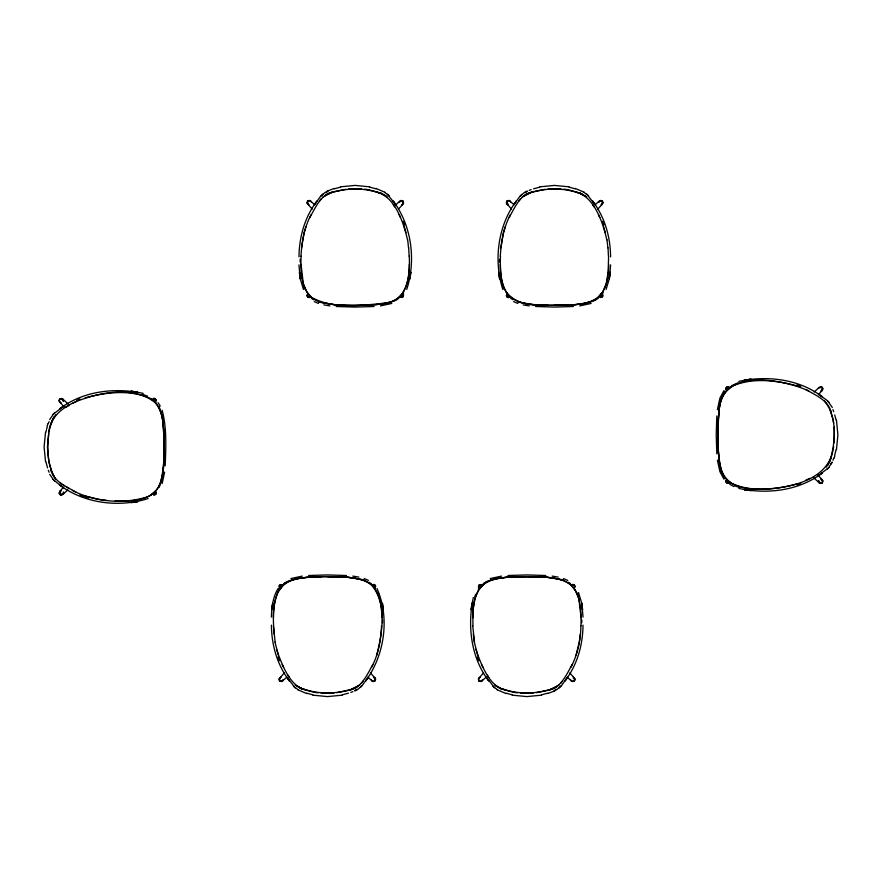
<?xml version="1.0" encoding="UTF-8"?>
<svg xmlns="http://www.w3.org/2000/svg" width="882" height="882" viewBox="0 0 882 882"><rect width="100%" height="100%" fill="white"/><g stroke="black" fill="none" stroke-linecap="round" stroke-linejoin="round"><path stroke-width="1.32" d="M300.167 261.954L300.189 259.253M301.126 256.177C300.354 272.218 300.751 294.797 318.634 301.589C336.582 306.738 355.589 305.326 374.045 304.885M382.479 622.747L382.512 620.046M499.488 261.954L499.521 259.253M500.447 256.177C500.105 269.33 499.763 284.225 508.352 295.117C501.582 286.496 500.634 274.864 500.359 264.225M581.029 625.779C581.128 609.804 581.304 587.214 563.366 580.411C545.418 575.262 526.4 576.674 507.955 577.115M581.8 622.747L581.833 620.046M403.416 203.047L402.049 200.589L399.469 202.143M602.748 203.047L601.37 200.589L598.801 202.143M279.043 678.886L279.561 681.069L281.744 681.577L286.749 677.299M307.223 294.875L307.686 296.826L309.648 297.289M375.445 587.125L374.982 585.174L373.02 584.711M506.544 294.875L507.018 296.826L508.98 297.289M574.777 587.125L574.303 585.174L572.341 584.711M155.949 401.012L154.593 398.543L152.575 399.138L154.582 400.56M725.809 480.712L725.765 481.892L727.319 483.446L729.546 482.785M822.708 388.378L821.164 390.947M63.361 492.277L62.898 494.438L61.839 495.056L60.66 495.1L59.116 493.545L59.789 491.307L63.427 487.349M63.537 493.391L63.592 492.189M273.464 617.775C273.464 603.905 276.011 585.769 291.06 580.411C309.009 575.262 328.027 576.674 346.472 577.115M472.796 617.775C472.851 603.916 475.222 585.67 490.381 580.411C508.341 575.251 527.348 576.685 545.804 577.115M307.289 296.109L307.333 295.25M375.346 586.751L375.379 585.891M409.347 264.291C409.391 278.194 406.657 296.242 391.608 301.589C373.659 306.749 354.641 305.315 336.196 304.885M506.61 296.109L506.654 295.25M574.667 586.751L574.711 585.891M608.679 264.291C608.679 278.183 606.044 296.297 590.94 301.589C572.98 306.738 553.973 305.326 535.517 304.885M155.838 400.626L155.486 399.039L153.159 399.138M726.129 481.153L727.374 483.237L729.381 482.641M59.425 493.655L60.671 491.594M165.199 465.795C165.827 447.295 167.018 428.266 162.112 410.229M716.812 415.984L716.217 434.903L716.812 453.822M822.608 388.201L821.363 390.263M271.38 617.091C271.777 607.29 272.792 597.015 278.117 588.514M610.62 264.909L609.297 278.8L606.11 289.384M298.987 256.86C299.152 236.905 304.786 216.972 317.002 201.019L314.455 204.878L320.375 196.565L325.182 192.342M583.013 625.14C582.848 645.095 577.203 665.028 564.987 680.981L567.534 677.122L561.625 685.435L556.818 689.658M300.971 256.221C301.798 241.9 304.246 227.38 311.148 214.635M381.542 625.823C381.002 640.145 378.356 654.631 371.52 667.365M500.292 256.221C501.13 241.9 503.567 227.38 510.48 214.635M580.874 625.823C580.764 640.222 577.611 654.609 570.841 667.365M834.218 442.742L834.218 427.064M309.02 295.117L311.533 297.499L306.925 292.085L303.298 283.574L301.038 264.225M381.785 617.709C381.906 603.784 378.94 585.714 364.046 580.411C346.086 575.251 327.079 576.685 308.623 577.115M575.075 589.915L570.456 584.501L575.13 589.804L578.801 598.349L581.106 617.709M322.878 197.006L333.043 191.89L345.976 189.266M359.79 684.994L349.636 690.11L336.703 692.734M522.199 197.006L532.364 191.89L545.297 189.266M559.111 684.994L548.957 690.11L536.024 692.734M301.534 247.875L304.058 232.65L305.999 226.575M330.629 193.015L333.043 191.89C320.607 194.503 315.613 207.601 309.78 217.501M352.039 688.985L349.636 690.11C361.719 687.651 367.188 674.454 372.899 664.499M500.855 247.875L503.379 232.65L505.32 226.575M529.95 193.015L532.364 191.89C519.928 194.503 514.945 207.601 509.101 217.501M551.371 688.985L548.957 690.11C561.04 687.651 566.509 674.454 572.22 664.499M580.301 634.147L579.265 642.162L576.001 655.425M328.589 193.808L330.673 192.64M351.995 689.36L354.079 688.192M527.91 193.808L529.994 192.64M551.327 689.36L553.411 688.192M719.712 404.926C717.187 424.749 717.187 445.057 719.712 464.88M164.614 472.135L162.167 483.512M717.408 409.634L719.866 398.256L723.924 390.671M45.511 432.323L44.1 446.965L45.533 461.606M836.478 449.544L837.9 434.903L836.478 420.262M48.764 432.687L47.441 446.965L48.786 461.242M833.225 449.181L833.688 446.667M324.587 195.892L326.616 194.371M356.052 687.629L358.081 686.108M523.908 195.892L525.948 194.371M555.373 687.629L557.413 686.108M159.135 487.382C165.243 472.642 163.699 456.192 164.008 440.592C163.236 428.035 164.151 413.856 156.158 403.295C134.34 385.467 100.449 391.84 76.161 401.597C61.828 407.605 48.598 418.311 48.631 435.19C46.746 449.908 47.628 466.413 55.731 479.202M373.648 586.883L371.135 584.501C387.529 603.52 382.248 633.022 376.669 655.425M808.662 390.935C783.227 379.194 722.358 367.474 719.172 409.678C717.672 430.162 716.327 451.375 721.719 471.396C727 486.5 745.125 489.135 759.016 489.135C783.073 489.157 821.186 482.851 831.053 457.03C835.717 438.927 836.764 416.161 824.494 400.946M48.995 431.419L51.321 422.511L55.676 414.716M832.994 450.437L830.668 459.346L826.302 467.14M473.347 597.522C467.262 625.724 470.867 657.553 488.76 680.981L486.214 677.122L494.78 688.015M45.875 432.235L46.415 430.041M836.114 449.633L834.747 454.858M719.91 403.724L721.222 398.466M46.68 428.95L47.231 427.009M47.11 426.138L47.86 423.746M834.129 458.111L834.868 455.729M52.115 420.482L54.199 416.513M829.863 461.374L827.779 465.354M474.792 596.706L475.696 594.303M406.778 289.384C416.072 260.278 411.762 225.781 393.229 201.019L395.786 204.878L387.22 193.985M48.256 423.691L49.072 421.64M832.917 460.228L833.722 458.177M721.641 397.451L724.949 391.211M506.246 292.085C521.89 311.467 551.459 303.695 573.366 304.885M311.555 297.344C333.859 309.758 361.918 305.326 386.371 302.978C408.146 299.957 410.097 274.07 409.27 256.221M602.649 292.085L598.029 297.499L602.649 292.085L606.276 283.574L608.183 271.656L608.591 256.221M478.672 589.915L483.292 584.501L478.672 589.915L474.946 598.349L472.995 610.278L472.884 625.823M153.236 494.218L155.563 494.306L155.916 492.729L154.67 494.813L152.652 494.218M403.35 296.109L400.99 297.289M279.318 585.891L281.678 584.711M506.61 201.813L506.654 202.662L507.911 200.589L509.917 201.195M602.671 296.109L600.311 297.289M478.639 585.891L481.01 584.711M571.404 680.805L573.41 681.411L574.667 679.338M573.576 681.312L574.711 680.187M155.563 494.306L156.015 492.343M403.449 295.933L402.225 297.223L400.615 296.727M279.219 586.067L280.443 584.777L282.053 585.273M507.018 201.085L507.745 200.688L506.544 203.047L508.043 204.58M602.781 295.933L601.546 297.223L599.947 296.727M478.54 586.067L479.775 584.777L481.374 585.273M574.303 680.915L574.777 678.953L573.311 677.2M307.631 293.761L306.98 295.988L308.535 297.532L309.714 297.499M284.225 672.889L279.252 678.953L280.619 681.411L283.199 679.857M506.963 293.761L506.301 295.988L507.856 297.532L509.035 297.499M375.037 588.239L375.699 586.012L374.133 584.468L372.954 584.501M483.545 672.889L478.375 678.886L478.893 681.069L481.065 681.577L486.081 677.299M478.573 678.953L480.073 677.42M574.358 588.239L575.02 586.012L573.465 584.468L572.286 584.501M155.519 402.126L156.191 399.888L154.648 398.333L153.468 398.377M402.865 203.422L403.317 202.662M279.362 679.338L279.815 678.578M726.581 479.83L725.985 481.837L728.058 483.093M818.606 394.508L822.884 389.502L822.377 387.319L820.194 386.801M482.52 679.857L481.01 681.367L478.54 680.011M399.237 202.099L400.924 200.423L403.107 200.931L403.625 203.114L401.916 204.58M282.791 680.948L283.431 679.901M598.569 202.099L600.245 200.423L602.428 200.931L602.946 203.114L601.248 204.58M482.123 680.948L482.752 679.901M818.496 388.466L820.26 387L822.222 387.474L819.885 387.562M49.679 419.556L52.622 415.345M832.299 462.311L829.345 466.512M62.622 493.545L61.398 494.747L59.822 494.383L59.37 492.421L60.88 490.899M830.612 464.175L831.902 462.201M114.958 501.053C130.977 501.505 153.468 501.329 160.193 483.38C165.728 463.37 164.206 442.18 163.016 421.684M796.733 385.787C775.686 380.197 751.387 377.264 731.112 386.658C716.096 397.506 718.929 418.63 717.948 434.903C718.918 451.11 716.085 472.598 731.222 483.104C751.475 492.685 775.73 489.521 796.733 484.02M279.351 589.915C294.544 572.131 276.264 591.965 277.301 593.652C272.24 606.485 273.166 620.663 274.126 634.147M364.266 189.266C368.037 188.649 395.202 197.777 374.2 191.449C360.716 187.932 346.35 188.329 332.999 192.254M563.598 189.266C567.358 188.649 594.534 197.777 573.521 191.449C560.037 187.932 545.671 188.329 532.32 192.254M318.402 692.734C314.631 693.351 287.466 684.223 308.468 690.551C321.952 694.068 336.318 693.671 349.669 689.746M517.723 692.734C513.963 693.351 486.787 684.223 507.8 690.551C521.284 694.068 535.65 693.671 549.001 689.746M401.442 295.922L403.713 292.857M278.955 589.143L281.226 586.078M600.763 295.922L603.045 292.857M478.276 589.143L480.558 586.078M319.46 200.953L321.169 198.814M518.792 200.953L520.49 198.814M361.51 683.186L363.208 681.047M560.831 683.186L562.529 681.047M398.443 209.111L403.008 204.161L401.96 204.8M597.776 209.111L602.329 204.161L601.281 204.8M72.412 490.458C95.024 502.145 122.741 504.306 146.996 497.051C164.118 490.381 163.479 468.529 163.997 453.15C162.95 434.991 167.315 411.166 150.844 398.631C130.569 389.249 106.27 392.203 85.223 397.815M53.218 414.275L63.537 406.282L59.678 408.84C83.095 390.924 114.925 387.297 143.127 393.361M524.503 192.342L519.696 196.565L513.776 204.878L516.334 201.019C497.801 225.781 493.49 260.278 502.784 289.384M357.497 689.658L362.293 685.435L368.213 677.122L365.666 680.981C384.585 655.139 390.02 617.863 376.989 588.514M52.655 414.86L54.64 412.765M738.829 488.43C767.031 494.515 798.86 490.91 822.289 473.017L818.43 475.563L828.76 467.592M827.327 469.103L829.323 467.008M150.822 495.078L156.07 490.447M731.222 386.702L725.963 391.332M323.021 193.985L320.927 195.98M558.979 688.015L561.073 686.02M520.248 195.98L521.758 194.547M360.242 687.453L361.741 686.02M62.898 494.438L67.837 489.874M395.919 204.701L399.877 201.052M595.24 204.701L599.198 201.052M814.196 391.972L819.146 387.418M727.385 388.576L729.425 387.066M598.018 297.344C585.582 306.418 569.011 304.577 554.447 305.37M283.982 584.656C294.522 576.608 308.711 577.501 321.28 576.707M483.303 584.656C495.739 575.582 512.31 577.412 526.874 576.641C541.449 577.412 558.008 575.582 570.445 584.656M325.855 192.695L327.828 191.405M525.176 192.695L527.149 191.405M354.851 690.595L356.824 689.305M554.172 690.595L556.145 689.305M398.818 298.359L395.621 300.409L387.606 303.066M598.139 298.359L594.953 300.409L586.938 303.066M283.861 583.641L287.047 581.591L295.062 578.934M483.182 583.641L486.368 581.591L494.383 578.934M325.634 192.309L327.718 191.008M524.955 192.309L527.039 191.008M354.961 690.992L357.045 689.691M554.282 690.992L556.366 689.691M326.538 194.746L328.644 193.445M525.87 194.746L527.965 193.445M354.024 688.555L356.13 687.254M553.356 688.555L555.451 687.254M279.815 678.004L280.752 677.42M279.671 677.839L280.719 677.2M478.992 677.839L480.04 677.2M59.789 491.307L60.836 490.668M821.197 391.178L822.256 390.55M65.466 407.495L68.95 405.422M62.732 494.295L59.822 494.383M62.071 399.215L62.545 399.954L61.321 398.763L59.744 399.116L59.292 401.09M60.472 398.719L59.744 399.116L62.655 399.215L63.284 401.222M308.413 200.688L307.223 203.047L308.722 204.58M374.255 681.312L375.445 678.953L373.946 677.42M731.443 385.776L738.014 382.821M72.346 403.438L76.161 401.597M805.806 480.249L809.621 478.408M327.321 191.074L334.289 188.439M554.679 690.926L547.7 693.561M76.712 400.395L79.909 398.929M529.123 190.391L531.173 189.586M350.827 692.414L352.877 691.609M148.121 498.55C119.026 507.856 84.529 503.578 59.744 485.067L63.603 487.614M796.953 484.791L800.768 483.38M334.201 188.836L340.397 187.193M533.533 188.836L539.718 187.193M348.467 693.164L342.271 694.807M547.788 693.164L541.603 694.807M391.762 303.441L380.385 305.9M591.094 303.441L579.706 305.9M290.906 578.559L302.283 576.1M490.227 578.559L501.615 576.1M738.829 381.377C767.031 375.291 798.86 378.896 822.289 396.79L818.43 394.243L826.743 400.163M150.745 398.675L153.777 400.781M728.19 480.999L731.222 483.104M340.474 186.83L355.115 185.407L369.756 186.83M539.806 186.83L554.447 185.407L569.088 186.83M342.194 695.17L327.553 696.593L312.912 695.17M541.515 695.17L526.874 696.593L512.233 695.17M386.294 303.397L375.291 304.775M585.615 303.397L574.623 304.775M296.374 578.603L307.377 577.225M495.695 578.603L506.698 577.225M50.924 424.837L52.49 420.427M831.053 457.03L829.488 461.429M156.004 403.306L153.644 400.814M725.963 478.474L728.323 480.966M348.588 188.991L361.653 188.991M547.909 188.991L560.985 188.991M334.091 693.009L321.015 693.009M533.412 693.009L520.336 693.009M308.413 297.223L309.273 297.179L307.686 296.837M507.745 297.223L508.594 297.179L507.007 296.837M374.045 306.495L355.115 307.079L336.196 306.495M573.366 306.495L554.447 307.079L535.517 306.495M308.634 575.505L327.553 574.921L346.472 575.505M507.955 575.505L526.874 574.921L545.793 575.505M374.255 584.777L373.406 584.821L374.982 585.163M573.576 584.777L572.727 584.821L574.303 585.163M60.549 494.78L61.398 494.747M820.635 387.11L821.495 387.077M116.556 391.994L120.602 391.95M327.553 576.641C342.117 577.39 358.687 575.593 371.124 584.656M820.26 483.204L822.222 482.73L822.674 480.767M728.499 386.801L726.316 387.319L725.809 389.502M728.433 387.011L726.47 387.474L726.018 389.436M153.545 494.978L155.717 494.46L156.224 492.277M548.163 305.293C534.768 304.488 518.043 305.404 508.374 294.985M600.245 297.499L602.428 296.991L602.946 294.808M400.924 297.499L403.107 296.991L403.625 294.808M481.065 584.501L478.893 585.009L478.375 587.192M281.744 584.501L279.561 585.009L279.043 587.192M820.635 483.093L822.222 482.741L822.564 481.153M728.058 387.11L726.47 387.474L726.129 389.05M401.365 297.179L402.225 297.223M534.272 304.775L518.01 302.085M334.94 304.775L318.678 302.085M547.049 577.225L563.311 579.915M347.728 577.225L363.99 579.915M50.958 469.081L49.017 462.499M831.053 412.776L832.994 419.369M133.325 392.6L137.195 393.074M746.051 488.882L748.631 489.201M51.729 471.451L50.594 469.037C53.229 481.473 66.326 486.456 76.227 492.288M830.293 410.406L831.417 412.82C828.496 400.494 815.795 395.257 805.806 389.557M106.59 500.348L98.564 499.311L85.3 496.059M52.523 473.491L54.607 477.493M523.147 304.885L529.178 305.9M323.815 304.885L329.857 305.9M552.143 576.1L558.174 577.115M352.811 576.1L358.853 577.115M606.838 239.838C602.946 222.683 594.347 196.962 576.563 192.254M407.517 239.838C403.625 222.683 395.026 196.962 377.242 192.254M475.817 649.35C481.131 664.014 488.882 686.262 504.758 689.746M276.496 649.35C281.81 664.014 289.55 686.262 305.426 689.746M569.166 187.193L575.362 188.836M369.845 187.193L376.041 188.836M512.155 694.807L505.959 693.164M312.823 694.807L306.638 693.164M85.091 496.82L88.873 497.911M575.273 188.439L584.38 192.342M375.941 188.439L385.059 192.342M506.048 693.561L496.93 689.658M306.727 693.561L297.609 689.658M580.973 193.808L584.975 195.892L578.89 192.64M381.652 193.808L385.655 195.892L379.569 192.64M500.348 688.192L496.346 686.108L502.431 689.36M301.016 688.192L297.013 686.108L303.099 689.36M79.986 494.945L83.812 496.346M796.953 385.015L800.768 386.426M142.752 394.353L147.548 396.15M734.419 485.64L739.204 487.437M513.578 301.611L517.8 303.441M314.257 301.611L318.468 303.441M563.521 578.559L567.743 580.389M364.2 578.559L368.422 580.389M729.811 484.339L733.923 486.566M813.204 477.316L819.146 482.785L820.194 483.413L822.377 482.895L822.884 480.712L817.691 474.714M68.763 404.529L62.82 399.072L61.762 398.443L59.59 398.962L59.083 401.145L64.276 407.142M66.69 487.096L69.017 488.463M514.052 204.701L509.035 200.423L506.852 200.931L506.334 203.114L511.516 209.111M314.72 204.701L309.714 200.423L307.531 200.931L307.013 203.114L312.195 209.111M310.596 201.195L308.59 200.589L307.333 202.662M567.269 677.299L572.286 681.577L574.458 681.069L574.987 678.886L569.805 672.889M372.072 680.805L374.078 681.411L375.346 679.338M367.948 677.299L372.954 681.577L375.137 681.069L375.655 678.886L370.473 672.889M59.855 402.027L60.803 402.6M821.197 479.025L822.256 479.654M821.164 479.257L822.101 479.83M59.711 402.192L60.759 402.831M506.963 204.161L508.01 204.8M307.631 204.161L308.678 204.8M373.99 677.2L375.037 677.839M580.918 193.445L583.024 194.746M381.597 193.445L383.692 194.746M498.297 687.254L500.403 688.555M62.291 484.405L64.452 485.739M298.976 687.254L301.071 688.555M507.106 203.422L507.856 203.885M307.774 203.422L308.524 203.885M374.144 678.115L374.894 678.578M510.755 298.359L512.872 299.726M311.423 298.359L313.551 299.726M568.449 582.274L570.566 583.641M369.117 582.274L371.245 583.641M59.678 482.608L61.42 483.81M60.351 485.519L52.711 479.058M727.385 481.23L729.425 482.741M583.928 192.309L586.056 193.952M384.607 192.309L386.724 193.952M495.265 688.048L497.382 689.691M295.944 688.048L298.061 689.691M584.887 195.528L586.684 197.006M385.566 195.528L387.363 197.006M494.637 684.994L496.434 686.472M295.316 684.994L297.102 686.472M587.125 194.547L595.107 204.878L592.561 201.019C604.776 216.972 610.421 236.905 610.576 256.86M387.804 194.547L389.315 195.98M492.685 686.02L494.185 687.453M271.413 625.14C271.579 645.095 277.224 665.028 289.439 680.981L286.893 677.122L294.864 687.453M586.541 193.985L588.636 195.98M293.353 686.02L295.448 688.015M829.323 402.798L827.327 400.704L828.76 402.214M53.273 479.643L54.695 481.153M829.345 403.295L832.299 407.495M52.677 478.562L49.723 474.362M158.043 402.633L160.27 406.007M723.924 479.135L719.866 471.55L717.408 460.172M724.949 478.595L721.222 471.341L719.91 466.082M592.572 204.646L593.906 206.796M393.24 204.646L394.574 206.796M487.415 675.204L488.749 677.354M288.094 675.204L289.428 677.354M819.312 482.641L818.683 480.624M819.146 482.785L818.441 480.547M62.82 399.072L63.515 401.31M510.094 201.052L510.722 202.099M310.762 201.052L311.401 202.099M570.599 679.901L571.227 680.948M371.267 679.901L371.906 680.948M602.274 201.085L602.671 201.813M402.953 201.085L403.35 201.813M279.318 680.187L279.715 680.915M598.415 214.635L599.782 217.501M399.083 214.635L400.461 217.501M481.528 664.499L482.906 667.365M282.207 664.499L283.585 667.365M159.069 406.37L162.067 415.698M48.301 470.238L49.105 472.278M832.917 409.579L833.722 411.629M578.537 592.616L581.734 603.189L583.046 617.091M303.452 289.384L300.266 278.811L298.943 264.909M502.806 286.496L503.71 288.888M577.611 593.112L578.504 595.504M303.485 286.496L304.389 288.888M378.279 593.112L379.183 595.504M602.45 221.261L603.861 225.086M403.129 221.261L404.54 225.086M477.46 656.914L478.871 660.739M278.139 656.914L279.539 660.739M603.564 226.575L605.339 232.694M404.243 226.575L406.018 232.694M477.757 655.425L474.318 642.173L473.292 634.125M278.425 655.425L274.997 642.173M834.747 414.948L836.114 420.174M47.54 467.879L45.897 461.694M833.225 420.626L833.688 423.139M162.255 416.899L162.828 420.493M607.003 239.827L607.874 247.853M474.483 642.162L472.73 625.779M407.682 239.827L408.542 247.853M275.162 642.162L273.398 625.779M500.303 275.967L500.634 278.536M381.366 603.464L381.685 606.033M300.983 275.967L301.302 278.536M608.029 247.875L608.437 256.177M408.708 247.875L409.116 256.177M59.348 399.855L59.392 400.704M272.692 603.189L271.877 609.705L272.703 603.2M410.792 272.295L409.976 278.811L410.792 272.295M472.024 603.189L471.197 609.705L472.024 603.2M610.124 272.295L609.297 278.811L610.124 272.295M602.638 202.662L602.186 203.422L602.638 202.662M751.012 379.227L744.496 380.054L751.012 379.227M137.537 501.737L131.032 502.575L137.548 501.748M137.46 392.038L130.944 391.222L137.46 392.049M751.012 490.579L744.496 489.753L751.012 490.579M822.112 480.403L821.363 479.94L822.112 480.403M574.215 678.578L573.465 678.115L574.215 678.578M819.885 482.641L819.422 481.892L819.885 482.641M479.047 680.915L478.65 680.187L479.047 680.915M499.598 278.8L498.705 272.317L499.598 278.8M383.284 609.683L382.402 603.2L383.229 609.705M582.55 609.705L581.734 603.189L582.55 609.705M300.277 278.8L299.439 272.295L300.266 278.811"/></g></svg>
